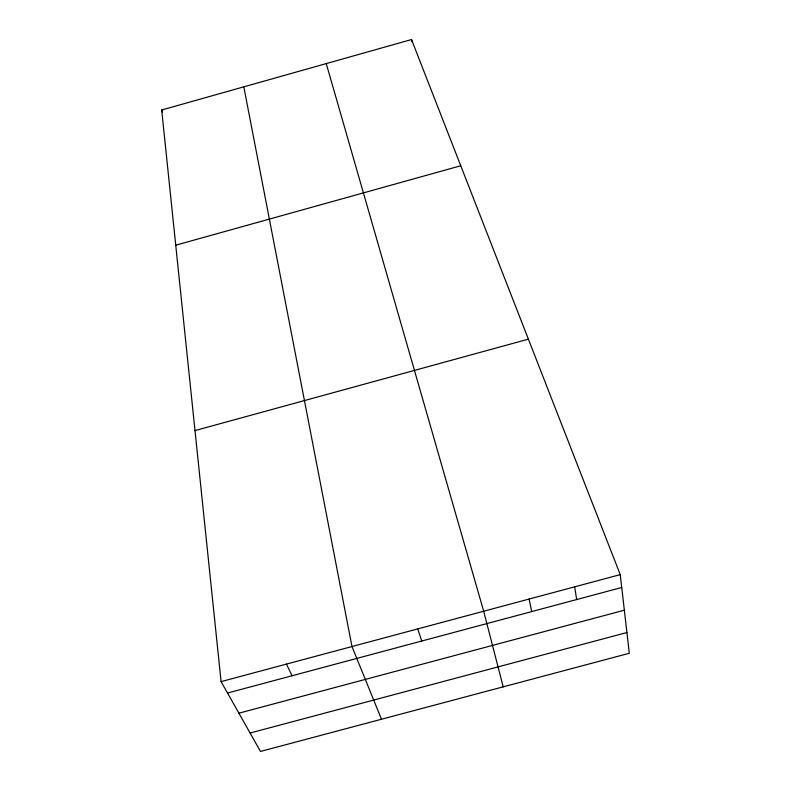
<?xml version="1.0" encoding="UTF-8"?>
<svg xmlns="http://www.w3.org/2000/svg" width="791" height="791" viewBox="0 0 791 791"><rect width="100%" height="100%" fill="white"/><g stroke="black" fill="none" stroke-linecap="round" stroke-linejoin="round"><path stroke-width="1.19" d="M161.69 109.998L411.518 39.55L620.243 574.622L629.31 653.277L260.486 751.45L221.084 681.624L161.69 109.998L162.521 112.134M175.74 245.2L460.748 165.764M195.001 430.581L528.398 339.161M221.084 681.624L620.243 574.622M227.531 693.035L621.726 587.486M238.892 713.185L624.346 610.187M250.085 733.03L626.917 632.533M286.431 664.104L292.067 675.761M381.489 719.246L351.975 646.534L243.806 86.842M417.727 628.914L421.741 641.036M326.248 63.596L483.687 611.225L503.185 686.845M529.11 599.054L531.73 611.581M411.518 39.55L411.982 41.794M574.632 586.853L576.679 599.548"/></g></svg>
